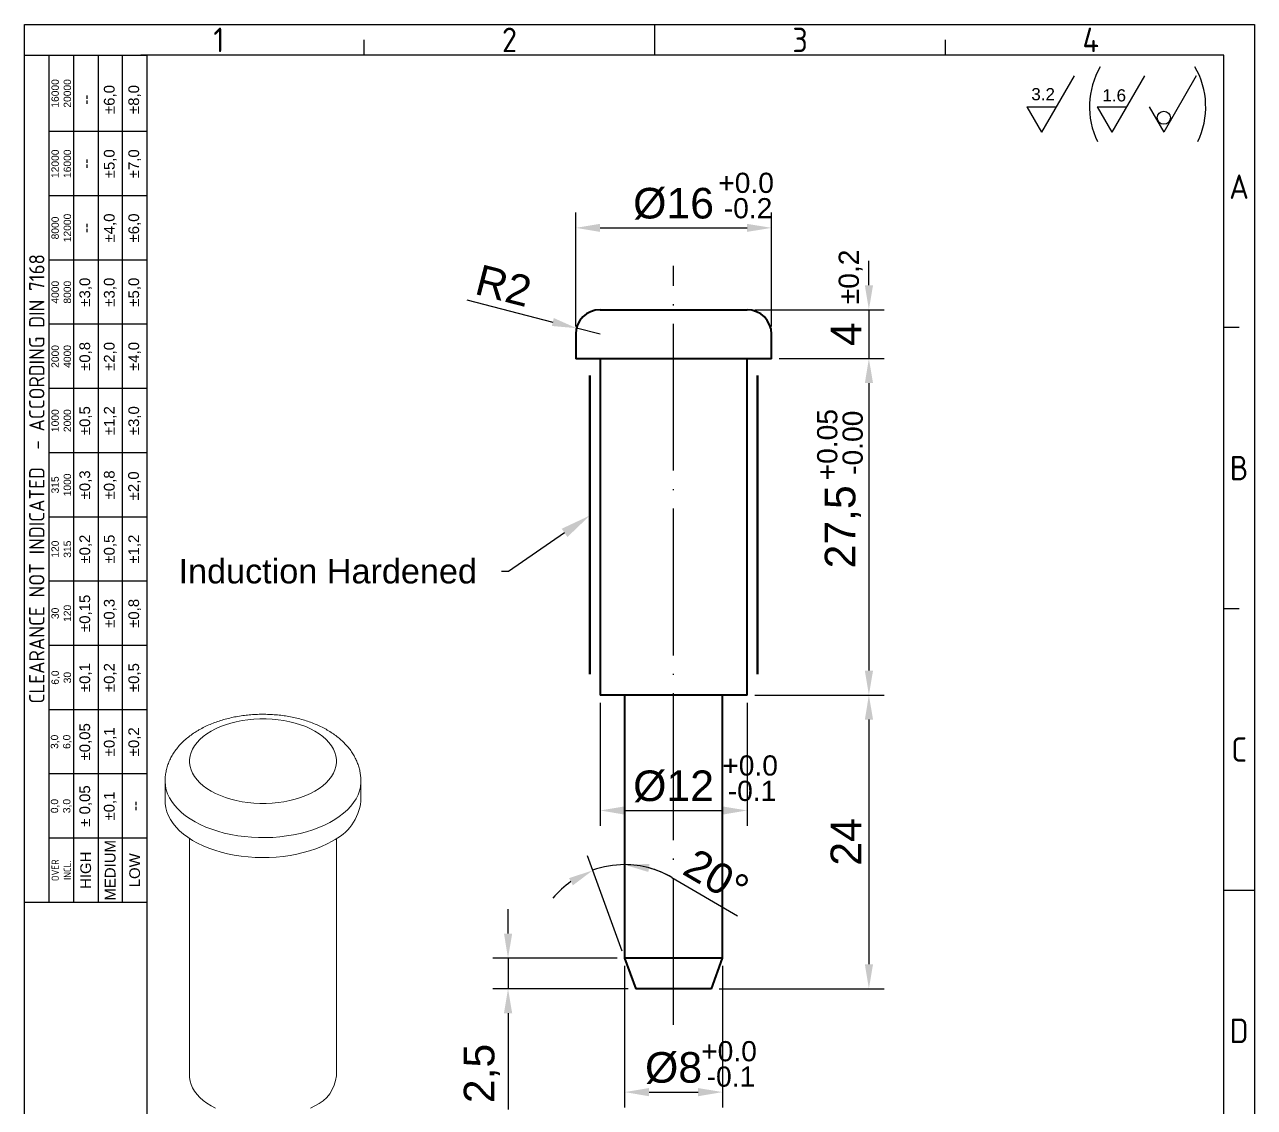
# Model space of a CAD drawing. Header units: millimetres. Extents: x 5006 to 5107, y 1363 to 1504.
# Drawn here: x 5006.1 to 5106.6, y 1415.1 to 1503.6 of the extents above; entities that cross this region are included whole.
import ezdxf
from ezdxf import colors
from ezdxf.entities.mleader import LeaderData, LeaderLine
from ezdxf.enums import TextEntityAlignment as Align
from ezdxf.math import Vec2, Vec3

# ---------------------------------------------------------------- set-up
doc = ezdxf.new("R2010")
doc.units = ezdxf.units.MM
doc.linetypes.add('ACAD_ISO04W100', pattern=[30, 24, -3, 0, -3])
for name, color, linetype, lineweight in [('AM_0', 7, 'Continuous', 40), ('AM_4', 1, 'ACAD_ISO04W100', 25), ('AM_5', 3, 'Continuous', 25)]:
    doc.layers.add(name, color=color, linetype=linetype, lineweight=lineweight)
doc.styles.add('ACISOTS', font='isocp.shx', dxfattribs={"height": 1})
doc.styles.get("Standard").update_dxf_attribs({"font": 'arial.ttf'})
doc.dimstyles.new('ISO-25', dxfattribs={"dimtxt": 2.5, "dimasz": 2, "dimexe": 1.25, "dimexo": 0.625, "dimtad": 1, "dimtxsty": 'Standard', "dimcen": 2, "dimadec": 0, "dimazin": 0, "dimtfac": 1, "dimtmove": 0, "dimatfit": 3, "dimfxl": 1, "dimarcsym": 0})

# ---------------------------------------------------------------- blocks, each defined once
blk = doc.blocks.new('*D60')
at = {"layer": 'AM_5', "color": 0, "lineweight": -2, "ltscale": 0.25, "transparency": 16777216}
for p, q in [((5051.17, 1478.96), (5051.17, 1488.28)), ((5067.17, 1478.96), (5067.17, 1488.28)), ((5053.17, 1487.03), (5065.17, 1487.03))]:
    blk.add_line(p, q, dxfattribs=at)
at = {"layer": 'AM_5', "color": 0, "ltscale": 0.25, "transparency": 16777216}
for points in [[(5053.17, 1487.36), (5053.17, 1486.7), (5051.17, 1487.03)], [(5065.17, 1487.36), (5065.17, 1486.7), (5067.17, 1487.03)]]:
    blk.add_solid(points, dxfattribs=at)
at = {"layer": 'Defpoints', "color": 0, "ltscale": 0.25, "transparency": 16777216}
for p in [(5067.17, 1487.03), (5051.17, 1478.34), (5067.17, 1478.34)]:
    blk.add_point(p, dxfattribs=at)
at = {"layer": 'AM_5', "color": 0, "ltscale": 0.25, "transparency": 16777216, "insert": (5059.17, 1489), "char_height": 2.5, "attachment_point": 5}
blk.add_mtext('%%C16', dxfattribs=at)
blk = doc.blocks.new('*D61')
at = {"layer": 'AM_5', "color": 0, "lineweight": -2, "ltscale": 0.25, "transparency": 16777216}
for p, q in [((5042.27, 1481.14), (5049.3, 1479.33)), ((5053.17, 1478.34), (5051.24, 1478.83))]:
    blk.add_line(p, q, dxfattribs=at)
at = {"layer": 'AM_5', "color": 0, "ltscale": 0.25, "transparency": 16777216}
blk.add_solid([(5049.38, 1479.66), (5049.22, 1479.01), (5051.24, 1478.83)], dxfattribs=at)
at = {"layer": 'Defpoints', "color": 0, "ltscale": 0.25, "transparency": 16777216}
for p in [(5051.24, 1478.83), (5053.17, 1478.34)]:
    blk.add_point(p, dxfattribs=at)
at = {"layer": 'AM_5', "color": 0, "ltscale": 0.25, "transparency": 16777216, "insert": (5045.28, 1482.31), "char_height": 2.5, "attachment_point": 5, "rotation": 345.5799}
blk.add_mtext('R2', dxfattribs=at)
blk = doc.blocks.new('*D62')
at = {"layer": 'AM_5', "color": 0, "lineweight": -2, "ltscale": 0.25, "transparency": 16777216}
for p, q in [((5075.13, 1482.34), (5075.13, 1484.34)), ((5065.8, 1480.34), (5076.38, 1480.34)), ((5075.13, 1480.34), (5075.13, 1476.34)), ((5067.8, 1476.34), (5076.38, 1476.34)), ((5075.13, 1474.34), (5075.13, 1472.34))]:
    blk.add_line(p, q, dxfattribs=at)
at = {"layer": 'AM_5', "color": 0, "ltscale": 0.25, "transparency": 16777216}
for points in [[(5074.8, 1482.34), (5075.47, 1482.34), (5075.13, 1480.34)], [(5074.8, 1474.34), (5075.47, 1474.34), (5075.13, 1476.34)]]:
    blk.add_solid(points, dxfattribs=at)
at = {"layer": 'Defpoints', "color": 0, "ltscale": 0.25, "transparency": 16777216}
for p in [(5065.17, 1480.34), (5067.17, 1476.34), (5075.13, 1476.34)]:
    blk.add_point(p, dxfattribs=at)
at = {"layer": 'AM_5', "color": 0, "ltscale": 0.25, "transparency": 16777216, "insert": (5073.26, 1478.34), "char_height": 2.5, "attachment_point": 5, "rotation": 90}
blk.add_mtext('4', dxfattribs=at)
blk = doc.blocks.new('*D63')
at = {"layer": 'AM_5', "color": 0, "lineweight": -2, "ltscale": 0.25, "transparency": 16777216}
for p, q in [((5067.8, 1476.34), (5076.38, 1476.34)), ((5075.13, 1474.34), (5075.13, 1450.84)), ((5065.8, 1448.84), (5076.38, 1448.84))]:
    blk.add_line(p, q, dxfattribs=at)
at = {"layer": 'AM_5', "color": 0, "ltscale": 0.25, "transparency": 16777216}
for points in [[(5074.8, 1474.34), (5075.47, 1474.34), (5075.13, 1476.34)], [(5074.8, 1450.84), (5075.47, 1450.84), (5075.13, 1448.84)]]:
    blk.add_solid(points, dxfattribs=at)
at = {"layer": 'Defpoints', "color": 0, "ltscale": 0.25, "transparency": 16777216}
for p in [(5067.17, 1476.34), (5065.17, 1448.84), (5075.13, 1448.84)]:
    blk.add_point(p, dxfattribs=at)
at = {"layer": 'AM_5', "color": 0, "ltscale": 0.25, "transparency": 16777216, "insert": (5073.01, 1462.59), "char_height": 2.5, "attachment_point": 5, "rotation": 90}
blk.add_mtext('27,5', dxfattribs=at)
blk = doc.blocks.new('*D64')
at = {"layer": 'AM_5', "color": 0, "lineweight": -2, "ltscale": 0.25, "transparency": 16777216}
for p, q in [((5053.17, 1448.21), (5053.17, 1438.16)), ((5065.17, 1448.21), (5065.17, 1438.16)), ((5055.17, 1439.41), (5063.17, 1439.41))]:
    blk.add_line(p, q, dxfattribs=at)
at = {"layer": 'AM_5', "color": 0, "ltscale": 0.25, "transparency": 16777216}
for points in [[(5055.17, 1439.74), (5055.17, 1439.07), (5053.17, 1439.41)], [(5063.17, 1439.74), (5063.17, 1439.07), (5065.17, 1439.41)]]:
    blk.add_solid(points, dxfattribs=at)
at = {"layer": 'Defpoints', "color": 0, "ltscale": 0.25, "transparency": 16777216}
for p in [(5053.17, 1448.84), (5065.17, 1448.84), (5065.17, 1439.41)]:
    blk.add_point(p, dxfattribs=at)
at = {"layer": 'AM_5', "color": 0, "ltscale": 0.25, "transparency": 16777216, "insert": (5059.17, 1441.38), "char_height": 2.5, "attachment_point": 5}
blk.add_mtext('%%c12', dxfattribs=at)
blk = doc.blocks.new('*D65')
at = {"layer": 'AM_5', "color": 0, "lineweight": -2, "ltscale": 0.25, "transparency": 16777216}
for p, q in [((5065.8, 1448.84), (5076.38, 1448.84)), ((5075.13, 1446.84), (5075.13, 1426.84)), ((5062.89, 1424.84), (5076.38, 1424.84))]:
    blk.add_line(p, q, dxfattribs=at)
at = {"layer": 'AM_5', "color": 0, "ltscale": 0.25, "transparency": 16777216}
for points in [[(5074.8, 1446.84), (5075.47, 1446.84), (5075.13, 1448.84)], [(5074.8, 1426.84), (5075.47, 1426.84), (5075.13, 1424.84)]]:
    blk.add_solid(points, dxfattribs=at)
at = {"layer": 'Defpoints', "color": 0, "ltscale": 0.25, "transparency": 16777216}
for p in [(5065.17, 1448.84), (5062.26, 1424.84), (5075.13, 1424.84)]:
    blk.add_point(p, dxfattribs=at)
at = {"layer": 'AM_5', "color": 0, "ltscale": 0.25, "transparency": 16777216, "insert": (5073.25, 1436.84), "char_height": 2.5, "attachment_point": 5, "rotation": 90}
blk.add_mtext('24', dxfattribs=at)
blk = doc.blocks.new('*D66')
at = {"layer": 'AM_5', "color": 0, "lineweight": -2, "ltscale": 0.25, "transparency": 16777216}
for p, q in [((5045.64, 1429.34), (5045.64, 1431.34)), ((5054.55, 1427.34), (5044.39, 1427.34)), ((5045.64, 1427.34), (5045.64, 1424.84)), ((5055.46, 1424.84), (5044.39, 1424.84)), ((5045.64, 1422.84), (5045.64, 1414.97))]:
    blk.add_line(p, q, dxfattribs=at)
at = {"layer": 'AM_5', "color": 0, "ltscale": 0.25, "transparency": 16777216}
for points in [[(5045.31, 1429.34), (5045.98, 1429.34), (5045.64, 1427.34)], [(5045.31, 1422.84), (5045.98, 1422.84), (5045.64, 1424.84)]]:
    blk.add_solid(points, dxfattribs=at)
at = {"layer": 'Defpoints', "color": 0, "ltscale": 0.25, "transparency": 16777216}
for p in [(5055.17, 1427.34), (5045.64, 1424.84), (5056.08, 1424.84)]:
    blk.add_point(p, dxfattribs=at)
at = {"layer": 'AM_5', "color": 0, "ltscale": 0.25, "transparency": 16777216, "insert": (5043.51, 1417.91), "char_height": 2.5, "attachment_point": 5, "rotation": 90}
blk.add_mtext('2,5', dxfattribs=at)
blk = doc.blocks.new('*D67')
at = {"layer": 'AM_5', "color": 0, "lineweight": -2, "ltscale": 0.25, "transparency": 16777216}
for p, q in [((5054.96, 1427.92), (5052.13, 1435.69)), ((5059.03, 1433.93), (5064.38, 1430.79))]:
    blk.add_line(p, q, dxfattribs=at)
for start, end in [(90, 110), (59.637, 90), (59.9046, 74.9523), (125.0477, 140.0954)]:
    blk.add_arc((5055.17, 1427.34), 7.64, start, end, dxfattribs=at)
at = {"layer": 'AM_5', "color": 0, "ltscale": 0.25, "transparency": 16777216}
for points in [[(5050.63, 1433.88), (5050.94, 1433.29), (5052.56, 1434.51)], [(5057.11, 1434.38), (5057.2, 1435.04), (5055.17, 1434.97)]]:
    blk.add_solid(points, dxfattribs=at)
at = {"layer": 'Defpoints', "color": 0, "ltscale": 0.25, "transparency": 16777216}
for p in [(5055.17, 1448.84), (5053.41, 1434.77), (5055.17, 1427.34), (5055.17, 1427.34), (5056.08, 1424.84)]:
    blk.add_point(p, dxfattribs=at)
at = {"layer": 'AM_5', "color": 0, "ltscale": 0.25, "transparency": 16777216, "insert": (5062.67, 1434), "char_height": 2.5, "attachment_point": 5, "rotation": 329.637}
blk.add_mtext('20°', dxfattribs=at)
blk = doc.blocks.new('*D68')
at = {"layer": 'AM_5', "color": 0, "lineweight": -2, "ltscale": 0.25, "transparency": 16777216}
for p, q in [((5055.17, 1426.71), (5055.17, 1415.14)), ((5063.17, 1426.71), (5063.17, 1415.14)), ((5057.17, 1416.39), (5061.17, 1416.39))]:
    blk.add_line(p, q, dxfattribs=at)
at = {"layer": 'AM_5', "color": 0, "ltscale": 0.25, "transparency": 16777216}
for points in [[(5057.17, 1416.72), (5057.17, 1416.05), (5055.17, 1416.39)], [(5061.17, 1416.72), (5061.17, 1416.05), (5063.17, 1416.39)]]:
    blk.add_solid(points, dxfattribs=at)
at = {"layer": 'Defpoints', "color": 0, "ltscale": 0.25, "transparency": 16777216}
for p in [(5055.17, 1427.34), (5063.17, 1427.34), (5063.17, 1416.39)]:
    blk.add_point(p, dxfattribs=at)
at = {"layer": 'AM_5', "color": 0, "ltscale": 0.25, "transparency": 16777216, "insert": (5059.17, 1418.36), "char_height": 2.5, "attachment_point": 5}
blk.add_mtext('%%C8', dxfattribs=at)

msp = doc.modelspace()

# ---------------------------------------------------------------- linework, layer by layer
at = {"color": 135, "lineweight": 25}
for p, q in [((5006.134, 1363.145), (5006.134, 1503.645)), ((5006.134, 1503.645), (5106.634, 1503.645)), ((5057.634, 1501.145), (5057.634, 1503.645)), ((5106.634, 1503.645), (5106.634, 1363.145)), ((5033.884, 1501.145), (5033.884, 1502.395)), ((5081.384, 1501.145), (5081.384, 1502.395)), ((5008.134, 1431.895), (5008.134, 1501.145)), ((5010.134, 1501.145), (5010.134, 1431.895)), ((5012.134, 1501.145), (5012.134, 1431.895)), ((5014.134, 1431.895), (5014.134, 1501.145)), ((5016.134, 1494.895), (5008.134, 1494.895)), ((5016.134, 1489.645), (5008.134, 1489.645)), ((5016.134, 1484.395), (5008.134, 1484.395)), ((5016.134, 1479.145), (5008.134, 1479.145)), ((5105.384, 1478.895), (5104.134, 1478.895)), ((5016.134, 1473.895), (5008.134, 1473.895)), ((5016.134, 1468.645), (5008.134, 1468.645)), ((5016.134, 1463.395), (5008.134, 1463.395)), ((5016.134, 1458.145), (5008.134, 1458.145)), ((5105.384, 1455.895), (5104.134, 1455.895)), ((5016.134, 1452.895), (5008.134, 1452.895)), ((5016.134, 1447.645), (5008.134, 1447.645)), ((5016.134, 1442.395), (5008.134, 1442.395)), ((5016.134, 1437.145), (5008.134, 1437.145)), ((5104.134, 1432.895), (5106.634, 1432.895))]:
    msp.add_line(p, q, dxfattribs=at)
for p, q in [((5104.134, 1501.145), (5015.634, 1501.145)), ((5016.134, 1501.145), (5016.134, 1365.645)), ((5104.134, 1365.645), (5104.134, 1501.145))]:
    msp.add_line(p, q)
at = {"color": 7, "linetype": 'Continuous', "lineweight": 15}
for p, q in [((5017.618, 1441.807), (5017.618, 1440.174)), ((5033.618, 1440.174), (5033.618, 1441.807)), ((5019.618, 1437.12), (5019.618, 1417.719)), ((5031.618, 1417.719), (5031.618, 1437.12))]:
    msp.add_line(p, q, dxfattribs=at)
at = {"color": 135, "lineweight": 25}
msp.add_lwpolyline([(5016.134, 1501.145), (5016.134, 1431.895), (5006.134, 1431.895), (5006.134, 1501.145)], close=True, dxfattribs=at)
at = {"color": 7, "linetype": 'Continuous', "lineweight": 15, "flags": 128}
for points in [[(5021.375, 1445.89), (5021.039, 1445.679), (5020.735, 1445.453), (5020.463, 1445.214), (5020.227, 1444.962), (5020.028, 1444.7), (5019.867, 1444.429), (5019.745, 1444.151), (5019.664, 1443.869), (5019.623, 1443.584), (5019.623, 1443.297), (5019.664, 1443.012), (5019.745, 1442.73), (5019.867, 1442.452), (5020.028, 1442.181), (5020.227, 1441.919), (5020.463, 1441.668), (5020.735, 1441.428), (5021.039, 1441.202), (5021.375, 1440.991), (5021.74, 1440.797), (5022.131, 1440.622), (5022.546, 1440.465), (5022.982, 1440.329), (5023.437, 1440.214), (5023.906, 1440.121), (5024.386, 1440.051), (5024.875, 1440.003), (5025.37, 1439.98), (5025.866, 1439.98), (5026.36, 1440.003), (5026.849, 1440.051), (5027.33, 1440.121), (5027.799, 1440.214), (5028.253, 1440.329), (5028.689, 1440.465), (5029.104, 1440.622), (5029.495, 1440.797), (5029.86, 1440.991), (5030.196, 1441.202), (5030.501, 1441.428), (5030.772, 1441.668), (5031.008, 1441.919), (5031.207, 1442.181), (5031.368, 1442.452), (5031.49, 1442.73), (5031.572, 1443.012), (5031.613, 1443.297), (5031.613, 1443.584), (5031.572, 1443.869), (5031.49, 1444.151), (5031.368, 1444.429), (5031.207, 1444.7), (5031.008, 1444.962), (5030.772, 1445.214), (5030.501, 1445.453), (5030.196, 1445.679), (5029.86, 1445.89), (5029.495, 1446.084), (5029.104, 1446.259), (5028.689, 1446.416), (5028.253, 1446.552), (5027.799, 1446.667), (5027.33, 1446.76), (5026.849, 1446.831), (5026.36, 1446.878), (5025.866, 1446.901), (5025.37, 1446.901), (5024.875, 1446.878), (5024.386, 1446.831), (5023.906, 1446.76), (5023.437, 1446.667), (5022.982, 1446.552), (5022.546, 1446.416), (5022.131, 1446.259), (5021.74, 1446.084), (5021.375, 1445.89)], [(5031.275, 1436.909), (5030.852, 1436.682), (5030.401, 1436.473), (5029.926, 1436.283), (5029.429, 1436.114), (5028.911, 1435.966), (5028.376, 1435.839), (5027.827, 1435.736), (5027.267, 1435.655), (5026.698, 1435.598), (5026.123, 1435.565), (5025.545, 1435.556), (5024.968, 1435.571), (5024.395, 1435.61), (5023.827, 1435.673), (5023.269, 1435.759), (5022.724, 1435.869), (5022.193, 1436.001), (5021.68, 1436.154), (5021.188, 1436.329), (5020.719, 1436.523), (5020.275, 1436.737), (5019.86, 1436.968), (5019.474, 1437.216), (5019.12, 1437.48), (5018.8, 1437.758), (5018.516, 1438.048), (5018.269, 1438.349), (5018.06, 1438.66), (5017.89, 1438.979), (5017.761, 1439.304), (5017.673, 1439.634), (5017.626, 1439.966), (5017.618, 1440.174)], [(5021.74, 1415.076), (5021.375, 1415.27), (5021.039, 1415.481), (5020.735, 1415.707), (5020.463, 1415.946), (5020.227, 1416.198), (5020.028, 1416.46), (5019.867, 1416.731), (5019.745, 1417.009), (5019.664, 1417.291), (5019.623, 1417.576), (5019.618, 1417.719)], [(5029.86, 1415.27), (5029.495, 1415.076)]]:
    msp.add_lwpolyline(points, dxfattribs=at)
at = {"color": 8, "linetype": 'Continuous', "lineweight": 15, "flags": 128}
msp.add_lwpolyline([(5033.618, 1441.805), (5033.615, 1441.682), (5033.578, 1441.35), (5033.5, 1441.019), (5033.381, 1440.693), (5033.222, 1440.372), (5033.022, 1440.059), (5032.785, 1439.755), (5032.509, 1439.462), (5032.198, 1439.181), (5031.853, 1438.914), (5031.475, 1438.662), (5031.067, 1438.426), (5030.63, 1438.208), (5030.167, 1438.008), (5029.68, 1437.829), (5029.172, 1437.67), (5028.646, 1437.533), (5028.104, 1437.418), (5027.548, 1437.326), (5026.983, 1437.257), (5026.411, 1437.212), (5025.834, 1437.191), (5025.257, 1437.194), (5024.681, 1437.221), (5024.11, 1437.272), (5023.547, 1437.347), (5022.995, 1437.444), (5022.456, 1437.565), (5021.934, 1437.708), (5021.432, 1437.872), (5020.95, 1438.057), (5020.494, 1438.261), (5020.064, 1438.483), (5019.663, 1438.723), (5019.293, 1438.979), (5018.956, 1439.25), (5018.654, 1439.534), (5018.388, 1439.831), (5018.159, 1440.137), (5017.97, 1440.452), (5017.821, 1440.774), (5017.712, 1441.101), (5017.644, 1441.433), (5017.618, 1441.766), (5017.618, 1441.807)], dxfattribs=at)
at = {"color": 7, "linetype": 'Continuous', "lineweight": 15}
for centre, radius, start, end in [((5029.554, 1440.617), 4.088, 294.89062, 353.78924), ((5028.631, 1418.007), 3, 294.18373, 354.49613)]:
    msp.add_arc(centre, radius, start, end, dxfattribs=at)
for points, knots in [([(5033.616, 1441.803), (5033.617, 1441.816), (5033.623, 1441.957), (5033.599, 1442.226), (5033.544, 1442.606), (5033.449, 1442.979), (5033.321, 1443.345), (5033.158, 1443.702), (5032.961, 1444.049), (5032.73, 1444.385), (5032.465, 1444.709), (5032.168, 1445.021), (5031.837, 1445.318), (5031.474, 1445.599), (5031.082, 1445.862), (5030.663, 1446.105), (5030.218, 1446.327), (5029.753, 1446.526), (5029.269, 1446.703), (5028.769, 1446.856), (5028.257, 1446.985), (5027.734, 1447.091), (5027.203, 1447.173), (5026.665, 1447.231), (5026.124, 1447.265), (5025.58, 1447.275), (5025.037, 1447.262), (5024.496, 1447.224), (5023.96, 1447.163), (5023.429, 1447.078), (5022.908, 1446.969), (5022.396, 1446.836), (5021.897, 1446.68), (5021.413, 1446.499), (5020.945, 1446.293), (5020.603, 1446.119), (5020.417, 1446.013), (5020.375, 1445.989)], [0, 0, 0, 0, 0.0026822, 0.0292787, 0.0558026, 0.082365, 0.1090925, 0.1361077, 0.163524, 0.1914393, 0.2199261, 0.2490202, 0.278711, 0.3089381, 0.3395987, 0.3705657, 0.4017108, 0.4329158, 0.4640883, 0.4951866, 0.5261922, 0.5571036, 0.5879302, 0.618689, 0.649401, 0.6800901, 0.7107814, 0.7414962, 0.7722571, 0.8030906, 0.8340224, 0.8650765, 0.8962728, 0.9276249, 0.9591346, 0.9907857, 1, 1, 1, 1]), ([(5020.375, 1445.989), (5020.297, 1445.942), (5020.076, 1445.812), (5019.733, 1445.579), (5019.356, 1445.283), (5019.012, 1444.967), (5018.701, 1444.631), (5018.428, 1444.28), (5018.194, 1443.916), (5017.999, 1443.542), (5017.844, 1443.161), (5017.729, 1442.775), (5017.655, 1442.387), (5017.619, 1442.063), (5017.621, 1441.87), (5017.622, 1441.806)], [0, 0, 0, 0, 0.0491479, 0.138148, 0.2270635, 0.3152253, 0.4021801, 0.4875387, 0.5710496, 0.6526344, 0.7323748, 0.8104732, 0.8872092, 0.9629049, 1, 1, 1, 1])]:
    msp.add_open_spline(points, degree=3, knots=knots, dxfattribs=at)
at = {"layer": 'AM_0'}
for p, q in [((5053.172, 1480.337), (5065.172, 1480.337)), ((5051.172, 1478.337), (5051.172, 1476.337)), ((5067.172, 1476.337), (5067.172, 1478.337)), ((5067.172, 1476.337), (5051.172, 1476.337)), ((5053.172, 1476.337), (5053.172, 1448.837)), ((5065.172, 1448.837), (5065.172, 1476.337)), ((5065.172, 1448.837), (5053.172, 1448.837)), ((5055.172, 1448.837), (5055.172, 1427.337)), ((5063.172, 1427.337), (5063.172, 1448.837)), ((5055.172, 1427.337), (5056.082, 1424.837)), ((5063.172, 1427.337), (5055.172, 1427.337)), ((5062.262, 1424.837), (5063.172, 1427.337)), ((5062.262, 1424.837), (5056.082, 1424.837))]:
    msp.add_line(p, q, dxfattribs=at)
at = {"layer": 'AM_0', "lineweight": 50, "ltscale": 0.25}
for p, q in [((5052.323, 1450.538), (5052.323, 1474.968)), ((5066.022, 1450.538), (5066.022, 1474.968))]:
    msp.add_line(p, q, dxfattribs=at)
at = {"layer": 'AM_0'}
for centre, start, end in [((5053.172, 1478.337), 90, 180), ((5065.172, 1478.337), 0, 90)]:
    msp.add_arc(centre, 2, start, end, dxfattribs=at)
at = {"layer": 'AM_4', "ltscale": 0.5}
msp.add_line((5059.172, 1421.884), (5059.172, 1483.932), dxfattribs=at)
at = {"layer": 'AM_5'}
for p, q in [((5091.897, 1499.447), (5089.239, 1494.843)), ((5097.654, 1499.447), (5094.996, 1494.843)), ((5101.888, 1499.447), (5099.229, 1494.843)), ((5088.03, 1496.936), (5090.447, 1496.936)), ((5088.03, 1496.936), (5089.239, 1494.843)), ((5093.787, 1496.936), (5096.204, 1496.936)), ((5093.787, 1496.936), (5094.996, 1494.843)), ((5098.021, 1496.936), (5099.229, 1494.843))]:
    msp.add_line(p, q, dxfattribs=at)
msp.add_circle((5099.234, 1496.029), 0.536, dxfattribs=at)
for centre, start, end in [((5099.666, 1496.931), 149.81687, 205.95777), ((5096.148, 1496.931), 334.04223, 30.18313)]:
    msp.add_arc(centre, 6.508, start, end, dxfattribs=at)

# ---------------------------------------------------------------- texts
at = {"color": 135, "lineweight": 25, "style": 'ACISOTS'}
for s, p in [('1', (5022.009, 1502.395)), ('2', (5045.759, 1502.395)), ('3', (5069.509, 1502.395)), ('4', (5093.259, 1502.395)), ('A', (5105.384, 1490.395)), ('B', (5105.384, 1467.395)), ('C', (5105.384, 1444.395)), ('D', (5105.384, 1421.395))]:
    msp.add_text(s, height=2, dxfattribs=at).set_placement(p, align=Align.MIDDLE)
at = {"color": 135, "lineweight": 25, "attachment_point": 5, "rotation": 90}
for s, insert, char_height, width in [('16000\\P20000', (5009.134, 1498.02), 0.6, 6.25), ('±6,0', (5013.134, 1497.52), 0.875, 5.25), ('±8,0', (5015.134, 1497.52), 0.875, 5.25), ('--', (5011.134, 1497.52), 0.875, 5.25), ('12000\\P16000', (5009.134, 1492.27), 0.6, 5.25), ('--', (5011.134, 1492.27), 0.875, 5.25), ('±5,0', (5013.134, 1492.27), 0.875, 5.25), ('±7,0', (5015.134, 1492.27), 0.875, 5.25), ('8000\\P12000', (5009.134, 1487.02), 0.6, 5.25), ('±4,0', (5013.134, 1487.02), 0.875, 5.25), ('±6,0', (5015.134, 1487.02), 0.875, 5.25), ('--', (5011.134, 1487.02), 0.875, 5.25), ('{\\Fisocp.shx|c0;CLEARANCE NOT INDICATED  - ACCORDING DIN 7168}', (5007.134, 1466.52), 1.25, 69.25), ('4000\\P8000', (5009.134, 1481.77), 0.6, 5.25), ('±3,0', (5011.134, 1481.77), 0.875, 5.25), ('±3,0', (5013.134, 1481.77), 0.875, 5.25), ('±5,0', (5015.134, 1481.77), 0.875, 5.25), ('2000\\P4000', (5009.134, 1476.52), 0.6, 5.25), ('±0,8', (5011.134, 1476.52), 0.875, 5.25), ('±2,0', (5013.134, 1476.52), 0.875, 5.25), ('±4,0', (5015.134, 1476.52), 0.875, 5.25), ('±0,5', (5011.134, 1471.27), 0.875, 5.25), ('±1,2', (5013.134, 1471.27), 0.875, 5.25), ('±3,0', (5015.134, 1471.27), 0.875, 5.25), ('1000\\P2000', (5009.134, 1471.27), 0.6, 5.25), ('315\\P1000', (5009.134, 1466.02), 0.6, 5.25), ('±0,3', (5011.134, 1466.02), 0.875, 5.25), ('±0,8', (5013.134, 1466.02), 0.875, 5.25), ('±2,0', (5015.118, 1465.941), 0.875, 5.25), ('120\\P315', (5009.134, 1460.77), 0.6, 5.25), ('±0,2', (5011.134, 1460.77), 0.875, 5.25), ('±0,5', (5013.134, 1460.77), 0.875, 5.25), ('±1,2', (5015.134, 1460.77), 0.875, 5.25), ('±0,15', (5011.134, 1455.52), 0.875, 5.25), ('±0,3', (5013.134, 1455.52), 0.875, 5.25), ('±0,8', (5015.134, 1455.52), 0.875, 5.25), ('30\\P120', (5009.134, 1455.52), 0.6, 5.25), ('±0,1', (5011.134, 1450.27), 0.875, 5.25), ('±0,2', (5013.134, 1450.27), 0.875, 5.25), ('±0,5', (5015.134, 1450.27), 0.875, 5.25), ('6,0\\P30', (5009.134, 1450.27), 0.6, 5.25), ('±0,05', (5011.134, 1445.02), 0.875, 5.25), ('3,0\\P6,0', (5009.134, 1445.02), 0.6, 5.25), ('±0,1', (5013.134, 1445.02), 0.875, 5.25), ('±0,2', (5015.134, 1445.02), 0.875, 5.25), ('± 0,05', (5011.134, 1439.77), 0.875, 5.25), ('0,0\\P3,0', (5009.134, 1439.77), 0.6, 5.25), ('\\pt4.79529;±0,1', (5013.134, 1439.77), 0.875, 5.25), ('--', (5015.134, 1439.77), 0.875, 5.25), ('MEDIUM', (5013.134, 1434.52), 0.875, 5.25), ('{\\Fisocp.shx|c0;OVER\\PINCL.}', (5009.134, 1434.52), 0.6, 5.25), ('HIGH', (5011.134, 1434.52), 0.875, 5.25), ('LOW', (5015.134, 1434.52), 0.875, 5.25)]:
    msp.add_mtext(s, dxfattribs=dict(at, insert=insert, char_height=char_height, width=width))
at = {"layer": 'AM_5', "attachment_point": 1}
for s, insert, char_height in [('3.2', (5088.403, 1498.455), 0.9946), ('1.6', (5094.213, 1498.359), 0.9946), ('+0.0', (5062.821, 1491.537), 1.65), ('-0.2', (5063.268, 1489.462), 1.65), ('+0.0', (5063.148, 1443.913), 1.65), ('-0.1', (5063.595, 1441.837), 1.65), ('+0.0', (5061.425, 1420.558), 1.65), ('-0.1', (5061.872, 1418.482), 1.65)]:
    msp.add_mtext_dynamic_manual_height_columns(s, width=18.23779, gutter_width=12.5, heights=[0], dxfattribs=dict(at, insert=insert, char_height=char_height))
at = {"layer": 'AM_5', "char_height": 1.65, "attachment_point": 1, "rotation": 90}
for s, insert in [('%%P0,2', (5072.661, 1480.786)), ('+0.05', (5070.899, 1466.392)), ('-0.00', (5072.975, 1466.839))]:
    msp.add_mtext_dynamic_manual_height_columns(s, width=18.23779, gutter_width=12.5, heights=[0], dxfattribs=dict(at, insert=insert))

# ---------------------------------------------------------------- dimensions: what is measured, and where the dimension line sits
at = {"layer": 'AM_5', "ltscale": 0.25}
for base, p1, p2, text, picture, middle in [((5067.172, 1487.029), (5051.172, 1478.337), (5067.172, 1478.337), '%%C16', '*D60', (5059.172, 1489)), ((5065.172, 1439.407), (5053.172, 1448.837), (5065.172, 1448.837), '%%c12', '*D64', (5059.172, 1441.378)), ((5063.172, 1416.388), (5055.172, 1427.337), (5063.172, 1427.337), '%%C8', '*D68', (5059.172, 1418.359))]:
    dim = msp.add_linear_dim(base=base, p1=p1, p2=p2, text=text, dimstyle='ISO-25', dxfattribs=at)
    dim.commit()
    dim.dimension.update_dxf_attribs({"geometry": picture, "text_midpoint": middle})
dim = msp.add_radius_dim(center=(5053.172, 1478.337), mpoint=(5051.235, 1478.835), dimstyle='ISO-25', dxfattribs=at)
dim.commit()
dim.dimension.update_dxf_attribs({"geometry": '*D61', "text_midpoint": (5045.284, 1482.306)})
for base, p1, p2, picture, middle in [((5075.134, 1476.337), (5065.172, 1480.337), (5067.172, 1476.337), '*D62', (5073.259, 1478.337)), ((5075.134, 1448.837), (5067.172, 1476.337), (5065.172, 1448.837), '*D63', (5073.007, 1462.587)), ((5075.134, 1424.837), (5065.172, 1448.837), (5062.262, 1424.837), '*D65', (5073.254, 1436.837)), ((5045.642, 1424.837), (5055.172, 1427.337), (5056.082, 1424.837), '*D66', (5043.515, 1417.905))]:
    dim = msp.add_linear_dim(base=base, p1=p1, p2=p2, angle=90, dimstyle='ISO-25', dxfattribs=at)
    dim.commit()
    dim.dimension.update_dxf_attribs({"geometry": picture, "text_midpoint": middle})
dim = msp.add_angular_dim_2l(base=(5053.411, 1434.768), line1=((5055.172, 1427.337), (5056.082, 1424.837)), line2=((5055.172, 1448.837), (5055.172, 1427.337)), dimstyle='ISO-25', dxfattribs=at)
dim.commit()
dim.dimension.update_dxf_attribs({"geometry": '*D67', "text_midpoint": (5062.667, 1434.001)})

# ---------------------------------------------------------------- leaders
ml = msp.add_multileader_mtext('Standard', dxfattribs=at)
ml.set_content('Induction Hardened', color=256)
ml.set_leader_properties()
ml.build(insert=Vec2(0, 0))
ml.multileader.update_dxf_attribs({"arrow_head_size": 2.5})
ctx = ml.context
ctx.base_point, ctx.char_height, ctx.arrow_head_size, ctx.plane_origin = Vec3(5017.177, 1458.953), 2, 2.5, Vec3(5052.128, 1465.127)
ctx.text_align_type = 2
notes = []
notes.append((ctx, [(0, (1, 1, 0), (5045.676, 1458.953), (-1, 0), 0.574, [(0, [(5052.323, 1463.514)], 0, [])])]))
ctx.mtext.insert, ctx.mtext.alignment, ctx.mtext.flow_direction = Vec3(5043.102, 1459.969), 3, 5
for ctx, leaders in notes:
    for number, flags, end, landing, length, lines in leaders:
        leader = LeaderData()
        leader.index, (leader.has_last_leader_line, leader.has_dogleg_vector, leader.attachment_direction) = number, flags
        leader.last_leader_point, leader.dogleg_vector, leader.dogleg_length = Vec3(end), Vec3(landing), length
        for number, points, colour, breaks in lines:
            line = LeaderLine()
            line.index, line.vertices, line.color, line.breaks = number, Vec3.list(points), colors.encode_raw_color(colour), breaks
            leader.lines.append(line)
        ctx.leaders.append(leader)

doc.saveas('drawing.dxf')
